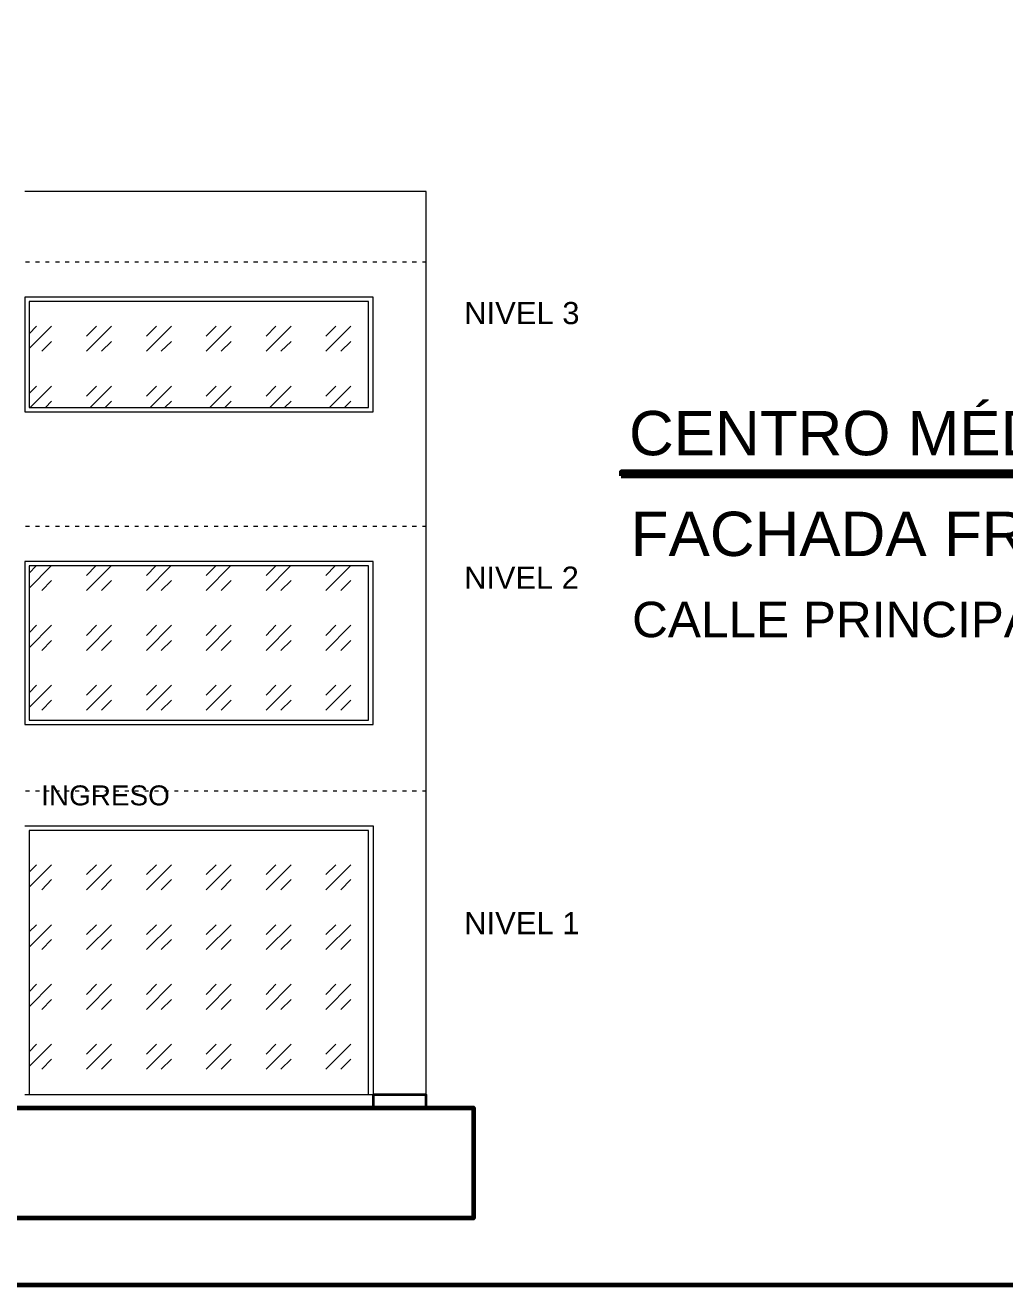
# Model space of a CAD drawing. Header units: millimetres. Extents: x 1.9 to 43.8, y 1.5 to 30.
# Drawn here: x 17.29 to 28.4, y 1.49 to 15.78 of the extents above; entities that cross this region are included whole.
import ezdxf

# ---------------------------------------------------------------- set-up
doc = ezdxf.new("R2010")
doc.units = ezdxf.units.MM
for name, color, linetype in [('PDF_0', 7, 'Continuous'), ('PDF_GRADAS Y ELEVADOR', 7, 'Continuous'), ('PDF_MUROS2', 7, 'Continuous'), ('PDF_Text', 7, 'Continuous'), ('PDF_TEXTO', 7, 'Continuous')]:
    doc.layers.add(name, color=color, linetype=linetype)
doc.styles.add('PDF ArialMT', font='arial.ttf')

msp = doc.modelspace()

# ---------------------------------------------------------------- linework, layer by layer
at = {"layer": 'PDF_0', "color": 28, "lineweight": 60, "true_color": 0x0d0d0d}
msp.add_lwpolyline([(1.862, 1.488), (43.785, 1.488), (43.785, 29.984), (1.862, 29.984)], close=True, dxfattribs=at)
at = {"layer": 'PDF_GRADAS Y ELEVADOR', "lineweight": 18}
for points in [[(17.289, 13.096), (17.334, 13.096)], [(17.404, 13.096), (17.448, 13.096)], [(17.515, 13.096), (17.559, 13.096)], [(17.629, 13.096), (17.674, 13.096)], [(17.74, 13.096), (17.785, 13.096)], [(17.854, 13.096), (17.899, 13.096)], [(17.966, 13.096), (18.01, 13.096)], [(18.077, 13.096), (18.124, 13.096)], [(18.191, 13.096), (18.236, 13.096)], [(18.302, 13.096), (18.347, 13.096)], [(18.416, 13.096), (18.461, 13.096)], [(18.528, 13.096), (18.572, 13.096)], [(18.642, 13.096), (18.686, 13.096)], [(18.753, 13.096), (18.797, 13.096)], [(18.864, 13.096), (18.912, 13.096)], [(18.978, 13.096), (19.023, 13.096)], [(19.09, 13.096), (19.134, 13.096)], [(19.204, 13.096), (19.248, 13.096)], [(19.315, 13.096), (19.359, 13.096)], [(19.429, 13.096), (19.474, 13.096)], [(19.54, 13.096), (19.585, 13.096)], [(19.652, 13.096), (19.699, 13.096)], [(19.766, 13.096), (19.81, 13.096)], [(19.877, 13.096), (19.925, 13.096)], [(19.991, 13.096), (20.036, 13.096)], [(20.102, 13.096), (20.147, 13.096)], [(20.217, 13.096), (20.261, 13.096)], [(20.328, 13.096), (20.372, 13.096)], [(20.442, 13.096), (20.487, 13.096)], [(20.553, 13.096), (20.598, 13.096)], [(20.664, 13.096), (20.712, 13.096)], [(20.779, 13.096), (20.823, 13.096)], [(20.89, 13.096), (20.934, 13.096)], [(21.004, 13.096), (21.049, 13.096)], [(21.115, 13.096), (21.16, 13.096)], [(21.23, 13.096), (21.274, 13.096)], [(21.341, 13.096), (21.385, 13.096)], [(21.452, 13.096), (21.499, 13.096)], [(21.566, 13.096), (21.611, 13.096)], [(21.677, 13.096), (21.725, 13.096)], [(21.792, 13.096), (21.833, 13.096)], [(17.289, 10.096), (17.334, 10.096)], [(17.404, 10.096), (17.448, 10.096)], [(17.515, 10.096), (17.559, 10.096)], [(17.629, 10.096), (17.674, 10.096)], [(17.74, 10.096), (17.785, 10.096)], [(17.854, 10.096), (17.899, 10.096)], [(17.966, 10.096), (18.01, 10.096)], [(18.077, 10.096), (18.124, 10.096)], [(18.191, 10.096), (18.236, 10.096)], [(18.302, 10.096), (18.347, 10.096)], [(18.416, 10.096), (18.461, 10.096)], [(18.528, 10.096), (18.572, 10.096)], [(18.642, 10.096), (18.686, 10.096)], [(18.753, 10.096), (18.797, 10.096)], [(18.864, 10.096), (18.912, 10.096)], [(18.978, 10.096), (19.023, 10.096)], [(19.09, 10.096), (19.134, 10.096)], [(19.204, 10.096), (19.248, 10.096)], [(19.315, 10.096), (19.359, 10.096)], [(19.429, 10.096), (19.474, 10.096)], [(19.54, 10.096), (19.585, 10.096)], [(19.652, 10.096), (19.699, 10.096)], [(19.766, 10.096), (19.81, 10.096)], [(19.877, 10.096), (19.925, 10.096)], [(19.991, 10.096), (20.036, 10.096)], [(20.102, 10.096), (20.147, 10.096)], [(20.217, 10.096), (20.261, 10.096)], [(20.328, 10.096), (20.372, 10.096)], [(20.442, 10.096), (20.487, 10.096)], [(20.553, 10.096), (20.598, 10.096)], [(20.664, 10.096), (20.712, 10.096)], [(20.779, 10.096), (20.823, 10.096)], [(20.89, 10.096), (20.934, 10.096)], [(21.004, 10.096), (21.049, 10.096)], [(21.115, 10.096), (21.16, 10.096)], [(21.23, 10.096), (21.274, 10.096)], [(21.341, 10.096), (21.385, 10.096)], [(21.452, 10.096), (21.499, 10.096)], [(21.566, 10.096), (21.611, 10.096)], [(21.677, 10.096), (21.725, 10.096)], [(21.792, 10.096), (21.833, 10.096)], [(17.289, 7.095), (17.334, 7.095)], [(17.404, 7.095), (17.448, 7.095)], [(17.515, 7.095), (17.559, 7.095)], [(17.629, 7.095), (17.674, 7.095)], [(17.74, 7.095), (17.785, 7.095)], [(17.854, 7.095), (17.899, 7.095)], [(17.966, 7.095), (18.01, 7.095)], [(18.077, 7.095), (18.124, 7.095)], [(18.191, 7.095), (18.236, 7.095)], [(18.302, 7.095), (18.347, 7.095)], [(18.416, 7.095), (18.461, 7.095)], [(18.528, 7.095), (18.572, 7.095)], [(18.642, 7.095), (18.686, 7.095)], [(18.753, 7.095), (18.797, 7.095)], [(18.864, 7.095), (18.912, 7.095)], [(18.978, 7.095), (19.023, 7.095)], [(19.09, 7.095), (19.134, 7.095)], [(19.204, 7.095), (19.248, 7.095)], [(19.315, 7.095), (19.359, 7.095)], [(19.429, 7.095), (19.474, 7.095)], [(19.54, 7.095), (19.585, 7.095)], [(19.652, 7.095), (19.699, 7.095)], [(19.766, 7.095), (19.81, 7.095)], [(19.877, 7.095), (19.925, 7.095)], [(19.991, 7.095), (20.036, 7.095)], [(20.102, 7.095), (20.147, 7.095)], [(20.217, 7.095), (20.261, 7.095)], [(20.328, 7.095), (20.372, 7.095)], [(20.442, 7.095), (20.487, 7.095)], [(20.553, 7.095), (20.598, 7.095)], [(20.664, 7.095), (20.712, 7.095)], [(20.779, 7.095), (20.823, 7.095)], [(20.89, 7.095), (20.934, 7.095)], [(21.004, 7.095), (21.049, 7.095)], [(21.115, 7.095), (21.16, 7.095)], [(21.23, 7.095), (21.274, 7.095)], [(21.341, 7.095), (21.385, 7.095)], [(21.452, 7.095), (21.499, 7.095)], [(21.566, 7.095), (21.611, 7.095)], [(21.677, 7.095), (21.725, 7.095)], [(21.792, 7.095), (21.833, 7.095)]]:
    msp.add_lwpolyline(points, dxfattribs=at)
at = {"layer": 'PDF_MUROS2', "lineweight": 20}
for points in [[(21.833, 3.644), (21.833, 13.35), (21.833, 13.896), (17.283, 13.896)], [(17.283, 6.695), (21.233, 6.695), (21.233, 3.644), (17.283, 3.644)]]:
    msp.add_lwpolyline(points, dxfattribs=at)
for points in [[(21.233, 11.394), (21.233, 12.696), (17.283, 12.696), (17.283, 11.394)], [(21.233, 7.845), (21.233, 9.696), (17.283, 9.696), (17.283, 7.845)]]:
    msp.add_lwpolyline(points, close=True, dxfattribs=at)
at = {"layer": 'PDF_MUROS2', "lineweight": 18}
for points in [[(17.331, 11.445), (21.182, 11.445), (21.182, 12.645), (17.331, 12.645)], [(17.331, 7.895), (21.182, 7.895), (21.182, 9.645), (17.331, 9.645)]]:
    msp.add_lwpolyline(points, close=True, dxfattribs=at)
for points in [[(17.331, 12.112), (17.585, 12.366)], [(17.331, 12.28), (17.416, 12.366)], [(17.982, 12.083), (18.264, 12.366)], [(17.982, 12.252), (18.096, 12.366)], [(18.661, 12.083), (18.944, 12.366)], [(18.661, 12.252), (18.775, 12.366)], [(19.34, 12.083), (19.623, 12.366)], [(19.34, 12.252), (19.452, 12.366)], [(20.02, 12.083), (20.302, 12.366)], [(20.02, 12.252), (20.131, 12.366)], [(20.696, 12.083), (20.982, 12.366)], [(20.696, 12.252), (20.81, 12.366)], [(17.473, 12.083), (17.585, 12.194)], [(18.153, 12.083), (18.264, 12.194)], [(18.829, 12.083), (18.944, 12.194)], [(19.509, 12.083), (19.623, 12.194)], [(20.188, 12.083), (20.302, 12.194)], [(20.868, 12.083), (20.982, 12.194)], [(17.331, 11.601), (17.416, 11.686)], [(17.343, 11.445), (17.585, 11.686)], [(17.982, 11.572), (18.096, 11.686)], [(18.023, 11.445), (18.264, 11.686)], [(18.661, 11.572), (18.775, 11.686)], [(18.702, 11.445), (18.944, 11.686)], [(19.34, 11.572), (19.452, 11.686)], [(19.382, 11.445), (19.623, 11.686)], [(20.02, 11.572), (20.131, 11.686)], [(20.061, 11.445), (20.302, 11.686)], [(20.696, 11.572), (20.81, 11.686)], [(20.737, 11.445), (20.982, 11.686)], [(17.515, 11.445), (17.585, 11.515)], [(18.194, 11.445), (18.264, 11.515)], [(18.871, 11.445), (18.944, 11.515)], [(19.55, 11.445), (19.623, 11.515)], [(20.229, 11.445), (20.302, 11.515)], [(20.909, 11.445), (20.982, 11.515)], [(17.331, 9.394), (17.581, 9.645)], [(17.331, 9.565), (17.41, 9.645)], [(17.982, 9.365), (18.261, 9.645)], [(17.982, 9.537), (18.089, 9.645)], [(18.661, 9.365), (18.94, 9.645)], [(18.661, 9.537), (18.769, 9.645)], [(19.34, 9.365), (19.617, 9.645)], [(19.34, 9.537), (19.448, 9.645)], [(20.02, 9.365), (20.296, 9.645)], [(20.02, 9.537), (20.128, 9.645)], [(20.696, 9.365), (20.976, 9.645)], [(20.696, 9.537), (20.804, 9.645)], [(17.473, 9.365), (17.585, 9.48)], [(18.153, 9.365), (18.264, 9.48)], [(18.829, 9.365), (18.944, 9.48)], [(19.509, 9.365), (19.623, 9.48)], [(20.188, 9.365), (20.302, 9.48)], [(20.868, 9.365), (20.982, 9.48)], [(17.331, 8.715), (17.585, 8.972)], [(17.331, 8.886), (17.416, 8.972)], [(17.982, 8.686), (18.264, 8.972)], [(17.982, 8.857), (18.096, 8.972)], [(18.661, 8.686), (18.944, 8.972)], [(18.661, 8.857), (18.775, 8.972)], [(19.34, 8.686), (19.623, 8.972)], [(19.34, 8.857), (19.452, 8.972)], [(20.02, 8.686), (20.302, 8.972)], [(20.02, 8.857), (20.131, 8.972)], [(20.696, 8.686), (20.982, 8.972)], [(20.696, 8.857), (20.81, 8.972)], [(17.473, 8.686), (17.585, 8.8)], [(18.153, 8.686), (18.264, 8.8)], [(18.829, 8.686), (18.944, 8.8)], [(19.509, 8.686), (19.623, 8.8)], [(20.188, 8.686), (20.302, 8.8)], [(20.868, 8.686), (20.982, 8.8)], [(17.331, 8.038), (17.585, 8.292)], [(17.331, 8.207), (17.416, 8.292)], [(17.982, 8.01), (18.264, 8.292)], [(17.982, 8.178), (18.096, 8.292)], [(18.661, 8.01), (18.944, 8.292)], [(18.661, 8.178), (18.775, 8.292)], [(19.34, 8.01), (19.623, 8.292)], [(19.34, 8.178), (19.452, 8.292)], [(20.02, 8.01), (20.302, 8.292)], [(20.02, 8.178), (20.131, 8.292)], [(20.696, 8.01), (20.982, 8.292)], [(20.696, 8.178), (20.81, 8.292)], [(17.473, 8.01), (17.585, 8.121)], [(18.153, 8.01), (18.264, 8.121)], [(18.829, 8.01), (18.944, 8.121)], [(19.509, 8.01), (19.623, 8.121)], [(20.188, 8.01), (20.302, 8.121)], [(20.868, 8.01), (20.982, 8.121)], [(21.182, 3.644), (21.182, 6.644), (17.331, 6.644), (17.331, 3.644)], [(17.331, 6), (17.585, 6.254)], [(17.331, 6.171), (17.416, 6.254)], [(17.982, 5.971), (18.264, 6.254)], [(17.982, 6.143), (18.096, 6.254)], [(18.661, 5.971), (18.944, 6.254)], [(18.661, 6.143), (18.775, 6.254)], [(19.34, 5.971), (19.623, 6.254)], [(19.34, 6.143), (19.452, 6.254)], [(20.02, 5.971), (20.302, 6.254)], [(20.02, 6.143), (20.131, 6.254)], [(20.696, 5.971), (20.982, 6.254)], [(20.696, 6.143), (20.81, 6.254)], [(17.473, 5.971), (17.585, 6.086)], [(18.153, 5.971), (18.264, 6.086)], [(18.829, 5.971), (18.944, 6.086)], [(19.509, 5.971), (19.623, 6.086)], [(20.188, 5.971), (20.302, 6.086)], [(20.868, 5.971), (20.982, 6.086)], [(17.331, 5.32), (17.585, 5.574)], [(17.331, 5.492), (17.416, 5.574)], [(17.982, 5.292), (18.264, 5.574)], [(17.982, 5.463), (18.096, 5.574)], [(18.661, 5.292), (18.944, 5.574)], [(18.661, 5.463), (18.775, 5.574)], [(19.34, 5.292), (19.623, 5.574)], [(19.34, 5.463), (19.452, 5.574)], [(20.02, 5.292), (20.302, 5.574)], [(20.02, 5.463), (20.131, 5.574)], [(20.696, 5.292), (20.982, 5.574)], [(20.696, 5.463), (20.81, 5.574)], [(17.473, 5.292), (17.585, 5.406)], [(18.153, 5.292), (18.264, 5.406)], [(18.829, 5.292), (18.944, 5.406)], [(19.509, 5.292), (19.623, 5.406)], [(20.188, 5.292), (20.302, 5.406)], [(20.868, 5.292), (20.982, 5.406)], [(17.331, 4.641), (17.585, 4.898)], [(17.331, 4.812), (17.416, 4.898)], [(17.982, 4.612), (18.264, 4.898)], [(17.982, 4.784), (18.096, 4.898)], [(18.661, 4.612), (18.944, 4.898)], [(18.661, 4.784), (18.775, 4.898)], [(19.34, 4.612), (19.623, 4.898)], [(19.34, 4.784), (19.452, 4.898)], [(20.02, 4.612), (20.302, 4.898)], [(20.02, 4.784), (20.131, 4.898)], [(20.696, 4.612), (20.982, 4.898)], [(20.696, 4.784), (20.81, 4.898)], [(17.473, 4.612), (17.585, 4.727)], [(18.153, 4.612), (18.264, 4.727)], [(18.829, 4.612), (18.944, 4.727)], [(19.509, 4.612), (19.623, 4.727)], [(20.188, 4.612), (20.302, 4.727)], [(20.868, 4.612), (20.982, 4.727)], [(17.331, 3.965), (17.585, 4.219)], [(17.331, 4.133), (17.416, 4.219)], [(17.982, 3.936), (18.264, 4.219)], [(17.982, 4.104), (18.096, 4.219)], [(18.661, 3.936), (18.944, 4.219)], [(18.661, 4.104), (18.775, 4.219)], [(19.34, 3.936), (19.623, 4.219)], [(19.34, 4.104), (19.452, 4.219)], [(20.02, 3.936), (20.302, 4.219)], [(20.02, 4.104), (20.131, 4.219)], [(20.696, 3.936), (20.982, 4.219)], [(20.696, 4.104), (20.81, 4.219)], [(17.473, 3.936), (17.585, 4.047)], [(18.153, 3.936), (18.264, 4.047)], [(18.829, 3.936), (18.944, 4.047)], [(19.509, 3.936), (19.623, 4.047)], [(20.188, 3.936), (20.302, 4.047)], [(20.868, 3.936), (20.982, 4.047)]]:
    msp.add_lwpolyline(points, dxfattribs=at)
at = {"layer": 'PDF_MUROS2', "lineweight": 35}
for points in [[(22.373, 3.495), (6.329, 3.495), (6.329, 3.644), (11.381, 3.644)], [(21.833, 3.495), (21.833, 3.644), (21.233, 3.644), (21.233, 3.495)]]:
    msp.add_lwpolyline(points, dxfattribs=at)
at = {"layer": 'PDF_MUROS2', "lineweight": 60}
msp.add_lwpolyline([(6.329, 3.495), (22.373, 3.495), (22.373, 2.244), (6.329, 2.244)], close=True, dxfattribs=at)
at = {"layer": 'PDF_TEXTO', "lineweight": 60}
msp.add_lwpolyline([(24.046, 10.667), (35.048, 10.667), (35.048, 10.715), (24.046, 10.715)], close=True, dxfattribs=at)

# ---------------------------------------------------------------- texts
at = {"layer": 'PDF_Text', "attachment_point": 4, "style": 'PDF ArialMT'}
for s, insert, char_height in [('NIVEL 3', (22.266, 12.513), 0.2515), ('CENTRO MÉDICO SAN RAFAEL', (24.136, 11.149), 0.50302), ('FACHADA FRONTAL', (24.155, 10.006), 0.50302), ('NIVEL 2', (22.266, 9.513), 0.25), ('CALLE PRINCIPAL', (24.171, 9.035), 0.40241), ('INGRESO', (17.468, 7.04), 0.2264), ('NIVEL 1', (22.266, 5.592), 0.2515)]:
    msp.add_mtext(s, dxfattribs=dict(at, insert=insert, char_height=char_height))

doc.saveas('drawing.dxf')
